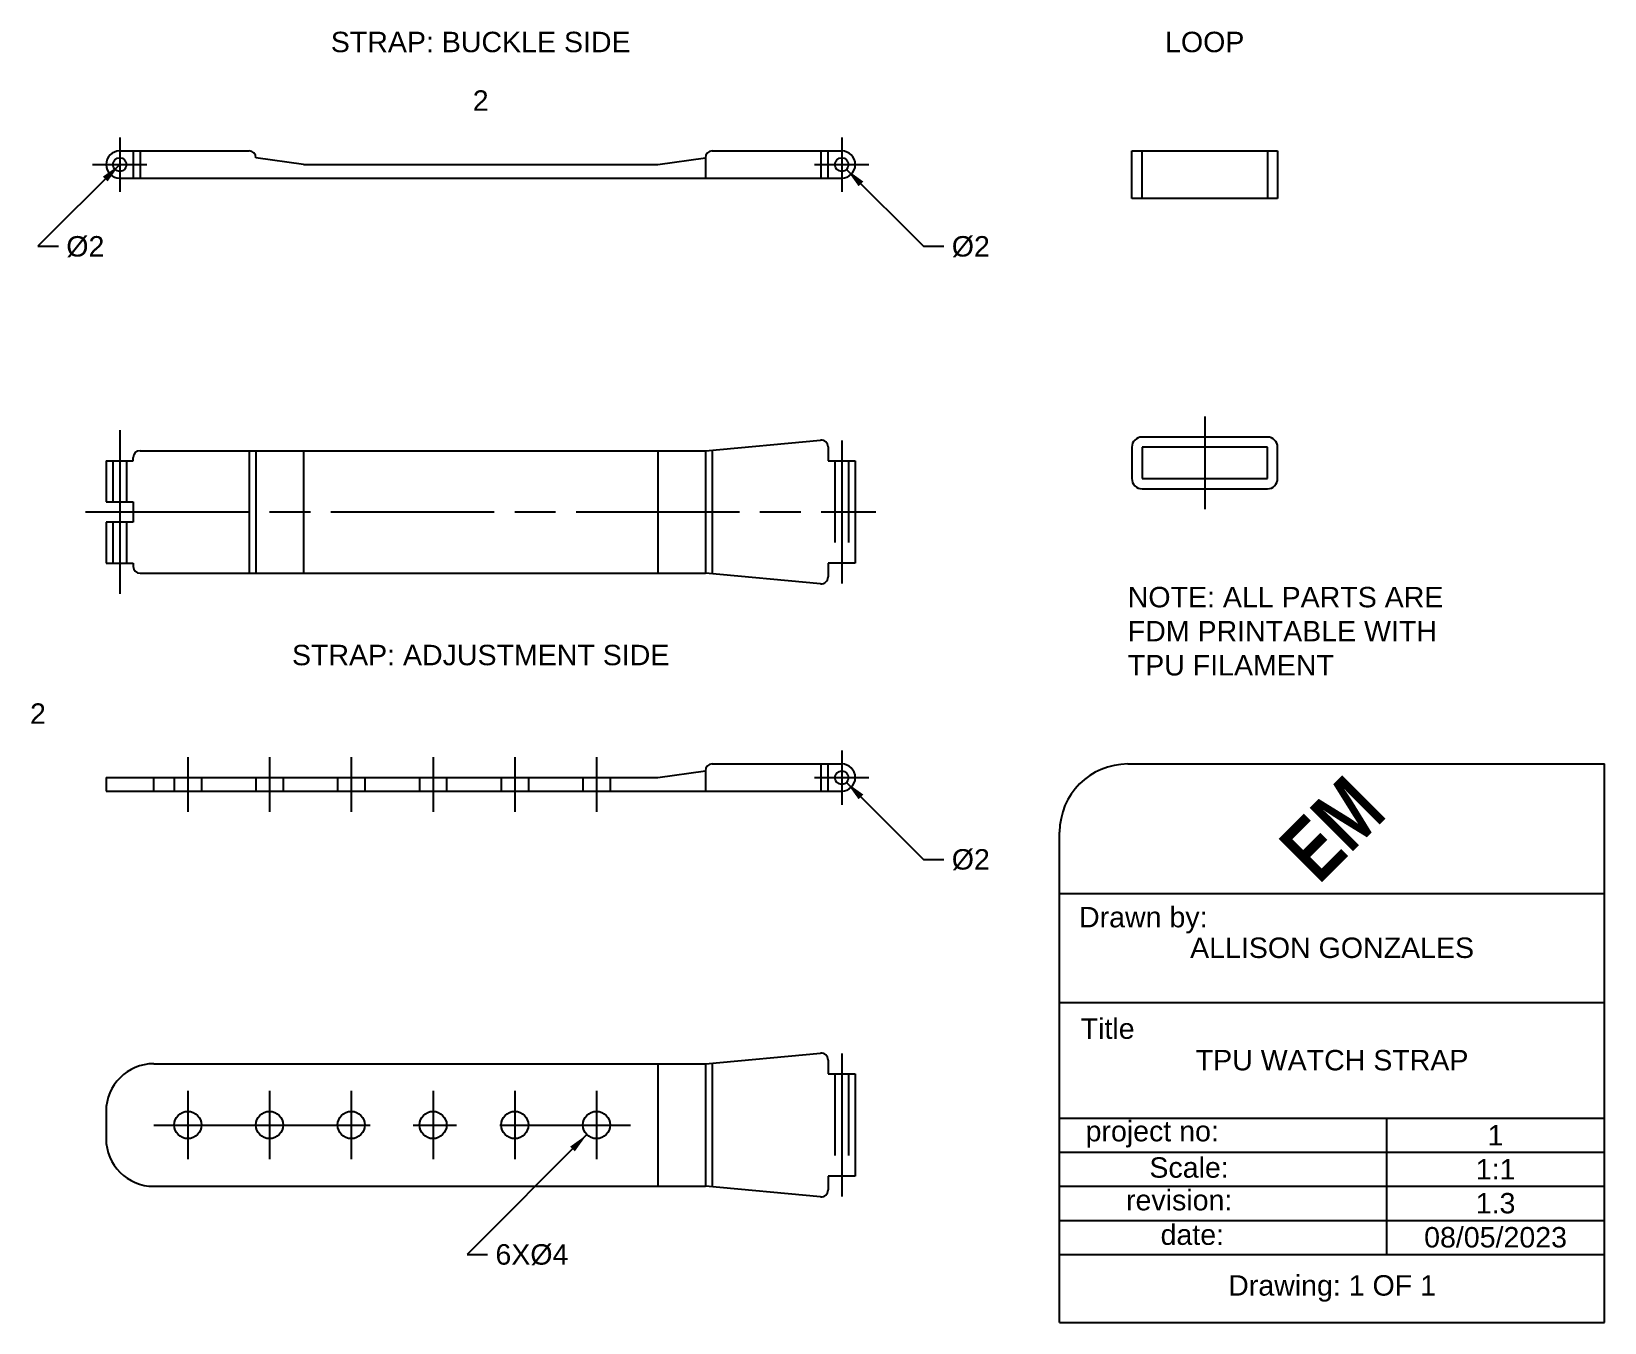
# Model space of a CAD drawing. Header units: millimetres. Extents: x -11 to 220, y -18 to 172.
import ezdxf
from ezdxf.enums import TextEntityAlignment as Align

# ---------------------------------------------------------------- set-up
doc = ezdxf.new("R2010")
doc.units = ezdxf.units.MM
for name, pattern in [('ACAD_ISO02W100', [15, 12, -3]), ('ACAD_ISO08W100', [36, 24, -3, 6, -3]), ('CENTER', [50.8, 31.75, -6.35, 6.35, -6.35])]:
    doc.linetypes.add(name, pattern=pattern)
doc.layers.get('0').update_dxf_attribs({"lineweight": 25})
for name, color, linetype, lineweight in [('center', 4, 'CENTER', 25), ('dimensions', 3, 'Continuous', 25), ('symmetry', 6, 'ACAD_ISO08W100', 25)]:
    doc.layers.add(name, color=color, linetype=linetype, lineweight=lineweight)
doc.layers.add('hidden', color=176, linetype='ACAD_ISO02W100', lineweight=25, true_color=0x000080)
doc.layers.add('visible', color=16, linetype='Continuous', lineweight=25, true_color=0x800000)
doc.styles.add('QCADDimTextStyle', font='')
doc.styles.get('QCADDimTextStyle').set_extended_font_data('Arial')
doc.dimstyles.new('QCADDimStyle', dxfattribs={"dimtxt": 3, "dimasz": 3, "dimexe": 1.5, "dimexo": 0.75, "dimgap": 0.75, "dimtad": 1, "dimtih": 1, "dimtoh": 1, "dimdec": 1, "dimdsep": 46, "dimtxsty": 'QCADDimTextStyle', "dimcen": 0.09, "dimadec": 0, "dimazin": 2, "dimtfac": 1, "dimtdec": 4, "dimtofl": 0, "dimtmove": 2, "dimatfit": 3, "dimfxl": 1, "dimtolj": 1, "dimtzin": 0, "dimarcsym": 0})

# ---------------------------------------------------------------- blocks, each defined once
blk = doc.blocks.new('Title block')
at = {"lineweight": 25}
for p, q in [((10, 82), (80, 82)), ((80, 0), (80, 82)), ((0, 0), (0, 72)), ((0, 63), (80, 63)), ((0, 47), (80, 47)), ((0, 30), (80, 30)), ((48, 30), (48, 10)), ((0, 25), (80, 25)), ((0, 20), (80, 20)), ((0, 15), (80, 15)), ((0, 10), (80, 10)), ((0, 0), (80, 0))]:
    blk.add_line(p, q, dxfattribs=at)
blk.add_arc((10, 72), 10, 90, 180, dxfattribs=at)
at = {"lineweight": 25, "insert": (40, 72.5), "char_height": 9, "attachment_point": 5, "rotation": 45, "style": 'QCADDimTextStyle'}
blk.add_mtext('\\fImpact|b0|i0|c0|p0;EM', dxfattribs=at)
at = {"lineweight": 25, "char_height": 3, "style": 'QCADDimTextStyle'}
for s, insert, attachment_point in [('Drawn by:', (2.85, 61.02), 1), ('ALLISON GONZALES', (40, 55), 5), ('Title', (3.09, 44.65), 1), ('TPU WATCH STRAP', (40, 38.5), 5), ('project no:', (3.81, 29.6), 1), ('1', (64, 27.5), 5), ('Scale:', (13.18, 24.26), 1), ('1:1', (64, 22.5), 5), ('revision:', (9.75, 19.47), 1), ('1.3', (64, 17.5), 5), ('date:', (14.82, 14.4), 1), ('08/05/2023', (64, 12.5), 5), ('Drawing: 1 OF 1', (40, 5), 5)]:
    blk.add_mtext(s, dxfattribs=dict(at, insert=insert, attachment_point=attachment_point))
blk = doc.blocks.new('Title block 80mm x 80mm')
blk.add_blockref('Title block', (10, 12))
blk = doc.blocks.new('title_block_80mm_x_80mm')
blk.add_blockref('Title block 80mm x 80mm', (0, 0))

msp = doc.modelspace()

# ---------------------------------------------------------------- linework, layer by layer
at = {"layer": 'center'}
for p, q in [((2, 156), (2, 148)), ((108, 156), (108, 148)), ((-2, 152), (6, 152)), ((104, 152), (112, 152)), ((2, 113), (2, 89)), ((108, 111.5), (108, 90.5)), ((12, 65), (12, 57)), ((24, 65), (24, 57)), ((36, 65), (36, 57)), ((48, 65), (48, 57)), ((60, 65), (60, 57)), ((72, 65), (72, 57)), ((108, 66), (108, 58)), ((104, 62), (112, 62)), ((108, 21.5), (108, 0.5)), ((12, 16), (12, 6)), ((24, 16), (24, 6)), ((36, 16), (36, 6)), ((48, 16), (48, 6)), ((60, 16), (60, 6)), ((72, 16), (72, 6)), ((7, 11), (77, 11))]:
    msp.add_line(p, q, dxfattribs=at)
at = {"layer": 'hidden'}
for p, q in [((1, 108.5), (1, 102.5)), ((3, 108.5), (3, 102.5)), ((107, 108.5), (107, 93.5)), ((109, 108.5), (109, 93.5)), ((1, 99.5), (1, 93.5)), ((3, 99.5), (3, 93.5)), ((10, 62), (10, 60)), ((14, 62), (14, 60)), ((22, 62), (22, 60)), ((26, 62), (26, 60)), ((34, 62), (34, 60)), ((38, 62), (38, 60)), ((46, 62), (46, 60)), ((50, 62), (50, 60)), ((58, 62), (58, 60)), ((62, 62), (62, 60)), ((70, 62), (70, 60)), ((74, 62), (74, 60)), ((107, 18.5), (107, 3.5)), ((109, 18.5), (109, 3.5))]:
    msp.add_line(p, q, dxfattribs=at)
at = {"layer": 'symmetry'}
for p, q in [((161.3, 115), (161.3, 101.4)), ((-3, 101), (113, 101))]:
    msp.add_line(p, q, dxfattribs=at)
at = {"layer": 'visible'}
for p, q in [((2, 154), (21, 154)), ((4, 154), (4, 150)), ((5, 154), (5, 150)), ((29, 152), (22, 153)), ((81, 152), (88, 153)), ((88, 153), (88, 150)), ((89, 154), (108, 154)), ((105, 150), (105, 154)), ((106, 150), (106, 154)), ((150.6, 154), (172, 154)), ((150.6, 147), (150.6, 154)), ((152.1, 147), (152.1, 154)), ((170.5, 154), (170.5, 147)), ((172, 154), (172, 147)), ((29, 152), (81, 152)), ((2, 150), (108, 150)), ((172, 147), (150.6, 147)), ((88, 110), (104.91, 111.54)), ((170.5, 112), (152.1, 112)), ((4, 108.5), (4, 109)), ((5, 110), (88, 110)), ((21, 110), (21, 92)), ((22, 110), (22, 92)), ((29, 110), (29, 92)), ((81, 110), (81, 92)), ((88, 110), (88, 92)), ((89, 110.09), (89, 91.91)), ((106, 110.54), (106, 108.5)), ((150.6, 110.5), (150.6, 105.9)), ((170.5, 110.5), (152.1, 110.5)), ((152.1, 110.5), (152.1, 105.9)), ((170.5, 105.9), (170.5, 110.5)), ((172, 105.9), (172, 110.5)), ((0, 108.5), (0, 102.5)), ((0, 108.5), (4, 108.5)), ((106, 108.5), (110, 108.5)), ((110, 108.5), (110, 93.5)), ((152.1, 105.9), (170.5, 105.9)), ((152.1, 104.4), (170.5, 104.4)), ((0, 102.5), (4, 102.5)), ((4, 102.5), (4, 99.5)), ((0, 99.5), (0, 93.5)), ((4, 99.5), (0, 99.5)), ((0, 93.5), (4, 93.5)), ((4, 93.5), (4, 93)), ((110, 93.5), (106, 93.5)), ((106, 93.5), (106, 91.46)), ((5, 92), (88, 92)), ((104.91, 90.46), (88, 92)), ((81, 62), (88, 63)), ((88, 63), (88, 60)), ((89, 64), (108, 64)), ((105, 60), (105, 64)), ((106, 60), (106, 64)), ((0, 62), (0, 60)), ((0, 62), (81, 62)), ((7, 60), (7, 62)), ((0, 60), (108, 60)), ((88, 20), (104.91, 21.54)), ((7, 20), (88, 20)), ((81, 20), (81, 2)), ((88, 20), (88, 2)), ((89, 20.09), (89, 1.91)), ((106, 20.54), (106, 18.5)), ((106, 18.5), (110, 18.5)), ((110, 18.5), (110, 3.5)), ((0, 13), (0, 9)), ((110, 3.5), (106, 3.5)), ((106, 3.5), (106, 1.46)), ((7, 2), (88, 2)), ((104.91, 0.46), (88, 2))]:
    msp.add_line(p, q, dxfattribs=at)
for centre, radius in [((2, 152), 1), ((108, 152), 1), ((108, 62), 1), ((12, 11), 2), ((24, 11), 2), ((36, 11), 2), ((48, 11), 2), ((60, 11), 2), ((72, 11), 2)]:
    msp.add_circle(centre, radius, dxfattribs=at)
for centre, radius, start, end in [((2, 152), 2, 90, 270), ((21, 153), 1, 0, 90), ((89, 153), 1, 90, 180), ((108, 152), 2, 0, 90), ((108, 152), 2, 270, 0), ((105, 110.54), 1, 0, 95.1944), ((152.1, 110.5), 1.5, 90, 180), ((170.5, 110.5), 1.5, 0, 90), ((5, 109), 1, 90, 180), ((152.1, 105.9), 1.5, 180, 270), ((170.5, 105.9), 1.5, 270, 0), ((5, 93), 1, 180, 270), ((105, 91.46), 1, 264.8056, 0), ((89, 63), 1, 90, 180), ((108, 62), 2, 0, 90), ((108, 62), 2, 270, 0), ((105, 20.54), 1, 0, 95.1944), ((7, 13), 7, 90, 180), ((7, 9), 7, 180, 270), ((105, 1.46), 1, 264.8056, 0)]:
    msp.add_arc(centre, radius, start, end, dxfattribs=at)

# ---------------------------------------------------------------- block references
msp.add_blockref('title_block_80mm_x_80mm', (130, -30))

# ---------------------------------------------------------------- texts
at = {"style": 'QCADDimTextStyle'}
for s, p in [('STRAP: BUCKLE SIDE', (55, 170)), ('LOOP', (161.3, 170)), ('STRAP: ADJUSTMENT SIDE', (55, 80))]:
    msp.add_text(s, height=3, dxfattribs=at).set_placement(p, align=Align.MIDDLE_CENTER)
at = {"insert": (150, 90), "char_height": 3, "attachment_point": 1, "style": 'QCADDimTextStyle'}
msp.add_mtext('NOTE: ALL PARTS ARE\\PFDM PRINTABLE WITH\\PTPU FILAMENT', dxfattribs=at)
at = {"layer": 'dimensions', "style": 'QCADDimTextStyle'}
for p in [(55, 159), (-10, 69)]:
    msp.add_text('2', height=3, dxfattribs=at).set_placement(p, align=Align.BOTTOM_CENTER)
for s, p in [(' %%c2', (-7, 140)), (' %%c2', (123, 140)), (' %%c2', (123, 50)), (' 6X%%c4', (56, -8))]:
    msp.add_text(s, height=3, dxfattribs=at).set_placement(p, align=Align.MIDDLE_LEFT)

# ---------------------------------------------------------------- leaders
at = {"layer": 'dimensions'}
for points in [[(2, 152), (-10, 140), (-7, 140)], [(108.71, 151.29), (120, 140), (123, 140)], [(108.71, 61.29), (120, 50), (123, 50)], [(70.59, 9.59), (53, -8), (56, -8)]]:
    msp.add_leader(points, dimstyle='QCADDimStyle', dxfattribs=at)

doc.saveas('drawing.dxf')
